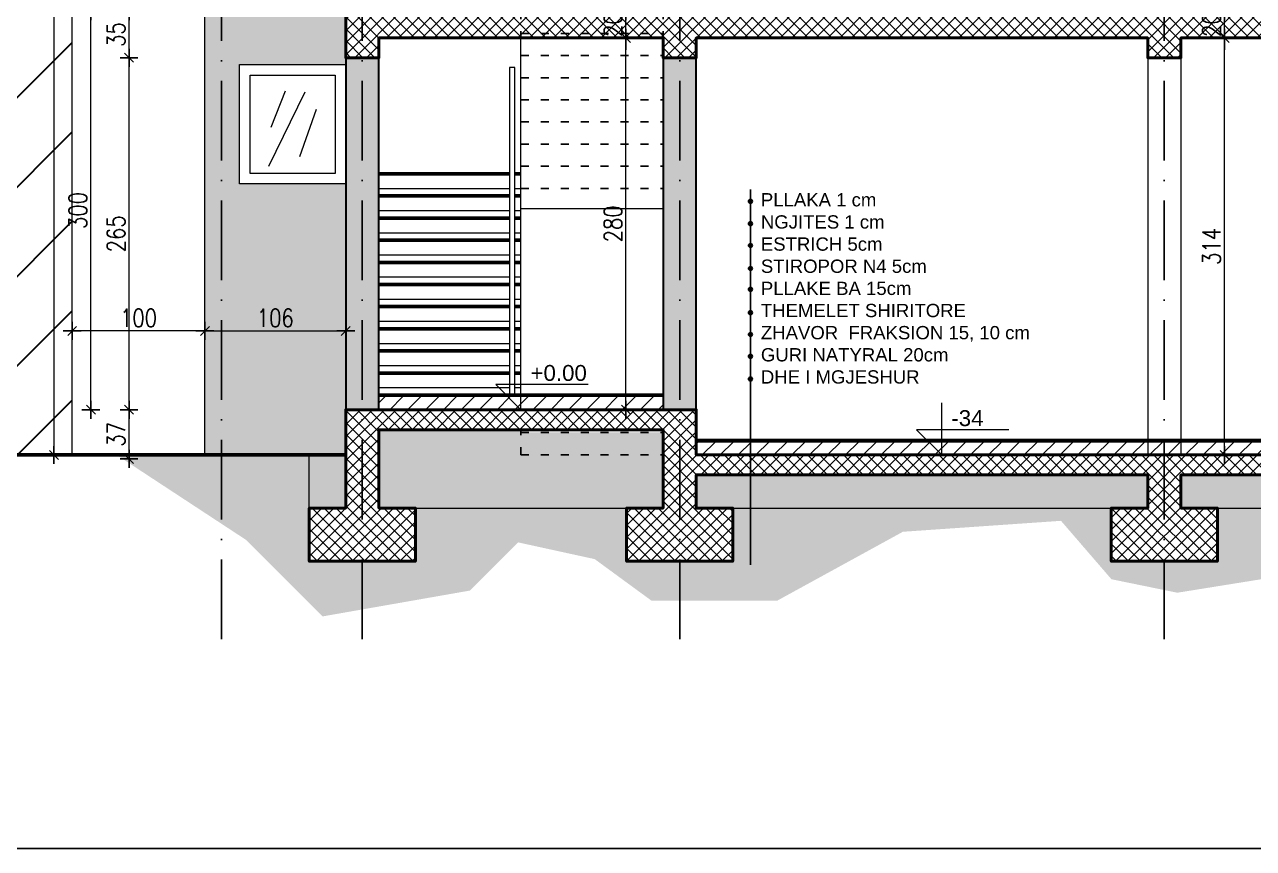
# Model space of a CAD drawing. Header units: metres. Extents: x 2674 to 33045, y -10854 to 2806.
# Drawn here: x 30580 to 31505, y 159 to 779 of the extents above; entities that cross this region are included whole.
import ezdxf

# ---------------------------------------------------------------- set-up
doc = ezdxf.new("R2010")
doc.units = ezdxf.units.M
doc.linetypes.add('ACAD_ISO03W100', pattern=[30, 12, -18])
doc.linetypes.add('ACAD_ISO10W100', pattern=[18, 12, -3, 0, -3])
doc.layers.add('2d hamdia', color=7, linetype='Continuous')
doc.styles.add('_DIM Romans 0.8', font='romans.shx', dxfattribs={"width": 0.8})
doc.styles.get("Standard").update_dxf_attribs({"font": 'arial.ttf'})
doc.dimstyles.new('50 jasht', dxfattribs={"dimscale": 15, "dimtxt": 0.9, "dimasz": 0.3, "dimexe": 1.25, "dimexo": 0.625, "dimgap": 0.2, "dimtad": 1, "dimdec": 0, "dimzin": 12, "dimdsep": 46, "dimtxsty": '_DIM Romans 0.8', "dimblk": '- Kosa Crta za DIM (Mala)', "dimcen": 1, "dimse1": 1, "dimse2": 1, "dimclrd": 256, "dimclrt": 256, "dimazin": 3, "dimtfac": 1, "dimtdec": 0, "dimtix": 1, "dimtmove": 0, "dimatfit": 3, "dimfxl": 1, "dimlwd": 0, "dimarcsym": 0})

# ---------------------------------------------------------------- blocks, each defined once
blk = doc.blocks.new('- Kosa Crta za DIM (Mala)')
for points in [[(-1.5, 0), (1.5, 0)], [(-0.75, -0.75), (0.75, 0.75)], [(0, -1.5), (0, 1.5)]]:
    blk.add_lwpolyline(points)
blk = doc.blocks.new('*D618')
at = {"lineweight": 0, "transparency": 16777216}
blk.add_line((31483.65, 459.51), (31483.65, 764.51), dxfattribs=at)
at = {"layer": 'Defpoints', "color": 0, "lineweight": 0, "transparency": 16777216}
for p in [(31450.81, 769.01), (31483.65, 769.01), (31450.81, 455.01)]:
    blk.add_point(p, dxfattribs=at)
at = {"lineweight": 0, "transparency": 16777216, "xscale": 4.5, "yscale": 4.5, "zscale": 4.5}
for p, rotation in [((31483.65, 769.01), 90), ((31483.65, 455.01), 270)]:
    blk.add_blockref('- Kosa Crta za DIM (Mala)', p, dxfattribs=dict(at, rotation=rotation))
at = {"lineweight": 0, "transparency": 16777216, "insert": (31473.9, 612.01), "char_height": 13.5, "attachment_point": 5, "rotation": 90, "style": '_DIM Romans 0.8'}
blk.add_mtext('314', dxfattribs=at)
blk = doc.blocks.new('*D619')
at = {"lineweight": 0, "transparency": 16777216}
for p, q in [((31483.65, 793.51), (31483.65, 798.01)), ((31483.65, 769.01), (31483.65, 789.01)), ((31483.65, 764.51), (31483.65, 760.01))]:
    blk.add_line(p, q, dxfattribs=at)
at = {"layer": 'Defpoints', "color": 0, "lineweight": 0, "transparency": 16777216}
for p in [(31338.81, 789.01), (31483.65, 789.01), (31450.81, 769.01)]:
    blk.add_point(p, dxfattribs=at)
at = {"lineweight": 0, "transparency": 16777216, "xscale": 4.5, "yscale": 4.5, "zscale": 4.5}
for p, rotation in [((31483.65, 789.01), 270), ((31483.65, 769.01), 90)]:
    blk.add_blockref('- Kosa Crta za DIM (Mala)', p, dxfattribs=dict(at, rotation=rotation))
at = {"lineweight": 0, "transparency": 16777216, "insert": (31473.9, 779.01), "char_height": 13.5, "attachment_point": 5, "rotation": 90, "style": '_DIM Romans 0.8'}
blk.add_mtext('20', dxfattribs=at)
blk = doc.blocks.new('*D629')
at = {"lineweight": 0, "transparency": 16777216}
blk.add_line((31032.87, 493.51), (31032.87, 764.51), dxfattribs=at)
at = {"layer": 'Defpoints', "color": 0, "lineweight": 0, "transparency": 16777216}
for p in [(31032.87, 769.01), (31060.81, 769.01), (31085.81, 489.01)]:
    blk.add_point(p, dxfattribs=at)
at = {"lineweight": 0, "transparency": 16777216, "xscale": 4.5, "yscale": 4.5, "zscale": 4.5}
for p, rotation in [((31032.87, 769.01), 90), ((31032.87, 489.01), 270)]:
    blk.add_blockref('- Kosa Crta za DIM (Mala)', p, dxfattribs=dict(at, rotation=rotation))
at = {"lineweight": 0, "transparency": 16777216, "insert": (31023.12, 629.01), "char_height": 13.5, "attachment_point": 5, "rotation": 90, "style": '_DIM Romans 0.8'}
blk.add_mtext('280', dxfattribs=at)
blk = doc.blocks.new('*D630')
at = {"lineweight": 0, "transparency": 16777216}
for p, q in [((31032.87, 793.51), (31032.87, 798.01)), ((31032.87, 769.01), (31032.87, 789.01)), ((31032.87, 764.51), (31032.87, 760.01))]:
    blk.add_line(p, q, dxfattribs=at)
at = {"layer": 'Defpoints', "color": 0, "lineweight": 0, "transparency": 16777216}
for p in [(31032.87, 789.01), (31060.81, 789.01), (31060.81, 769.01)]:
    blk.add_point(p, dxfattribs=at)
at = {"lineweight": 0, "transparency": 16777216, "xscale": 4.5, "yscale": 4.5, "zscale": 4.5}
for p, rotation in [((31032.87, 789.01), 270), ((31032.87, 769.01), 90)]:
    blk.add_blockref('- Kosa Crta za DIM (Mala)', p, dxfattribs=dict(at, rotation=rotation))
at = {"lineweight": 0, "transparency": 16777216, "insert": (31023.12, 779.01), "char_height": 13.5, "attachment_point": 5, "rotation": 90, "style": '_DIM Romans 0.8'}
blk.add_mtext('20', dxfattribs=at)
blk = doc.blocks.new('*D631')
at = {"lineweight": 0, "transparency": 16777216}
blk.add_line((30658.63, 456.51), (30658.63, 484.51), dxfattribs=at)
at = {"layer": 'Defpoints', "color": 0, "lineweight": 0, "transparency": 16777216}
for p in [(30658.63, 489.01), (30821.81, 489.01), (30821.81, 452.01)]:
    blk.add_point(p, dxfattribs=at)
at = {"lineweight": 0, "transparency": 16777216, "xscale": 4.5, "yscale": 4.5, "zscale": 4.5}
for p, rotation in [((30658.63, 489.01), 90), ((30658.63, 452.01), 270)]:
    blk.add_blockref('- Kosa Crta za DIM (Mala)', p, dxfattribs=dict(at, rotation=rotation))
at = {"lineweight": 0, "transparency": 16777216, "insert": (30648.88, 470.51), "char_height": 13.5, "attachment_point": 5, "rotation": 90, "style": '_DIM Romans 0.8'}
blk.add_mtext('37', dxfattribs=at)
blk = doc.blocks.new('*D632')
at = {"lineweight": 0, "transparency": 16777216}
blk.add_line((30658.63, 493.51), (30658.63, 749.51), dxfattribs=at)
at = {"layer": 'Defpoints', "color": 0, "lineweight": 0, "transparency": 16777216}
for p in [(30658.63, 754.01), (30821.81, 754.01), (30821.81, 489.01)]:
    blk.add_point(p, dxfattribs=at)
at = {"lineweight": 0, "transparency": 16777216, "xscale": 4.5, "yscale": 4.5, "zscale": 4.5}
for p, rotation in [((30658.63, 754.01), 90), ((30658.63, 489.01), 270)]:
    blk.add_blockref('- Kosa Crta za DIM (Mala)', p, dxfattribs=dict(at, rotation=rotation))
at = {"lineweight": 0, "transparency": 16777216, "insert": (30648.88, 621.51), "char_height": 13.5, "attachment_point": 5, "rotation": 90, "style": '_DIM Romans 0.8'}
blk.add_mtext('265', dxfattribs=at)
blk = doc.blocks.new('*D633')
at = {"lineweight": 0, "transparency": 16777216}
blk.add_line((30658.63, 758.51), (30658.63, 784.51), dxfattribs=at)
at = {"layer": 'Defpoints', "color": 0, "lineweight": 0, "transparency": 16777216}
for p in [(30658.63, 789.01), (30821.81, 789.01), (30821.81, 754.01)]:
    blk.add_point(p, dxfattribs=at)
at = {"lineweight": 0, "transparency": 16777216, "xscale": 4.5, "yscale": 4.5, "zscale": 4.5}
for p, rotation in [((30658.63, 789.01), 90), ((30658.63, 754.01), 270)]:
    blk.add_blockref('- Kosa Crta za DIM (Mala)', p, dxfattribs=dict(at, rotation=rotation))
at = {"lineweight": 0, "transparency": 16777216, "insert": (30648.88, 771.51), "char_height": 13.5, "attachment_point": 5, "rotation": 90, "style": '_DIM Romans 0.8'}
blk.add_mtext('35', dxfattribs=at)
blk = doc.blocks.new('*D649')
at = {"lineweight": 0, "transparency": 16777216}
blk.add_line((30629.89, 493.51), (30629.89, 784.51), dxfattribs=at)
at = {"layer": 'Defpoints', "color": 0, "lineweight": 0, "transparency": 16777216}
for p in [(30629.89, 789.01), (30821.81, 789.01), (30821.81, 489.01)]:
    blk.add_point(p, dxfattribs=at)
at = {"lineweight": 0, "transparency": 16777216, "xscale": 4.5, "yscale": 4.5, "zscale": 4.5}
for p, rotation in [((30629.89, 789.01), 90), ((30629.89, 489.01), 270)]:
    blk.add_blockref('- Kosa Crta za DIM (Mala)', p, dxfattribs=dict(at, rotation=rotation))
at = {"lineweight": 0, "transparency": 16777216, "insert": (30620.14, 639.01), "char_height": 13.5, "attachment_point": 5, "rotation": 90, "style": '_DIM Romans 0.8'}
blk.add_mtext('300', dxfattribs=at)
blk = doc.blocks.new('*D654')
at = {"lineweight": 0, "transparency": 16777216}
blk.add_line((30602.11, 2034.51), (30602.11, 459.51), dxfattribs=at)
at = {"layer": 'Defpoints', "color": 0, "lineweight": 0, "transparency": 16777216}
for p in [(31020.81, 2039.01), (30602.11, 455.01), (30821.81, 455.01)]:
    blk.add_point(p, dxfattribs=at)
at = {"lineweight": 0, "transparency": 16777216, "xscale": 4.5, "yscale": 4.5, "zscale": 4.5}
for p, rotation in [((30602.11, 2039.01), 90), ((30602.11, 455.01), 270)]:
    blk.add_blockref('- Kosa Crta za DIM (Mala)', p, dxfattribs=dict(at, rotation=rotation))
at = {"lineweight": 0, "transparency": 16777216, "insert": (30592.36, 1247.01), "char_height": 13.5, "attachment_point": 5, "rotation": 90, "style": '_DIM Romans 0.8'}
blk.add_mtext('1584', dxfattribs=at)
blk = doc.blocks.new('*D655')
at = {"lineweight": 0, "transparency": 16777216}
blk.add_line((30711.31, 548.41), (30620.31, 548.41), dxfattribs=at)
at = {"layer": 'Defpoints', "color": 0, "lineweight": 0, "transparency": 16777216}
for p in [(30615.81, 548.41), (30615.81, 455.01), (30715.81, 455.01)]:
    blk.add_point(p, dxfattribs=at)
at = {"lineweight": 0, "transparency": 16777216, "xscale": 4.5, "yscale": 4.5, "zscale": 4.5, "rotation": 180}
blk.add_blockref('- Kosa Crta za DIM (Mala)', (30615.81, 548.41), dxfattribs=at)
at = {"lineweight": 0, "transparency": 16777216, "xscale": 4.5, "yscale": 4.5, "zscale": 4.5}
blk.add_blockref('- Kosa Crta za DIM (Mala)', (30715.81, 548.41), dxfattribs=at)
at = {"lineweight": 0, "transparency": 16777216, "insert": (30665.81, 558.16), "char_height": 13.5, "attachment_point": 5, "style": '_DIM Romans 0.8'}
blk.add_mtext('100', dxfattribs=at)
blk = doc.blocks.new('*D656')
at = {"lineweight": 0, "transparency": 16777216}
blk.add_line((30720.31, 548.41), (30817.31, 548.41), dxfattribs=at)
at = {"layer": 'Defpoints', "color": 0, "lineweight": 0, "transparency": 16777216}
for p in [(30821.81, 548.41), (30821.81, 489.01), (30715.81, 455.01)]:
    blk.add_point(p, dxfattribs=at)
at = {"lineweight": 0, "transparency": 16777216, "xscale": 4.5, "yscale": 4.5, "zscale": 4.5, "rotation": 180}
blk.add_blockref('- Kosa Crta za DIM (Mala)', (30715.81, 548.41), dxfattribs=at)
at = {"lineweight": 0, "transparency": 16777216, "xscale": 4.5, "yscale": 4.5, "zscale": 4.5}
blk.add_blockref('- Kosa Crta za DIM (Mala)', (30821.81, 548.41), dxfattribs=at)
at = {"lineweight": 0, "transparency": 16777216, "insert": (30768.81, 558.16), "char_height": 13.5, "attachment_point": 5, "style": '_DIM Romans 0.8'}
blk.add_mtext('106', dxfattribs=at)

msp = doc.modelspace()

# ---------------------------------------------------------------- hatches: boundary and pattern name
at = {"lineweight": 30}
h = msp.add_hatch(dxfattribs=at)
h.set_pattern_fill('ANSI31', color=9, scale=15, style=0)
h.set_pattern_definition([(45, (24814.985, -253.203), (-33.67596, 33.67596), [])])
h.paths.add_polyline_path([(30615.81, 2081.85), (30411.38, 2201.68), (30476.61, 2005.13), (30430.85, 1693.02), (30473.92, 1456.24), (30568.13, 1235.61), (30468.53, 1012.29), (30546.6, 861.62), (30476.77, 455.01), (30615.81, 455.01)])
at = {"lineweight": 0}
h = msp.add_hatch(dxfattribs=at)
h.set_pattern_fill('AR-SAND', color=253, scale=0.5, style=0)
h.set_pattern_definition([(37.5, (30860.805, 1669.009), (-0.8, 24.47066), [0, -19.304, 0, -21.59, 0, -20.6375]), (7.5, (30860.805, 1669.01), (22.4762, 35.84126), [0, -10.414, 0, -17.399, 0, -6.6675]), (327.5, (30845.184, 1669.009), (39.5496, 0.07186), [0, -6.35, 0, -22.86, 0, -29.845]), (317.5, (30845.184, 1669.01), (38.1778, 11.1465), [0, -3.175, 0, -14.986, 0, -17.145])])
h.paths.add_polyline_path([(30821.81, 1189.01), (30821.81, 1209.01), (30741.81, 1209.01), (30741.81, 1349.01), (30821.81, 1349.01), (30821.81, 1379.01), (30821.81, 1504.01), (30715.81, 1504.01), (30715.81, 455.01), (30821.81, 455.01), (30821.81, 489.01), (30821.81, 659.01), (30741.81, 659.01), (30741.81, 749.01), (30821.81, 749.01), (30821.81, 789.01), (30821.81, 889.01), (30821.81, 929.01), (30741.81, 929.01), (30741.81, 1049.01), (30821.81, 1049.01), (30821.81, 1054.01), (30821.81, 1089.01)])
at = {"lineweight": 30}
h = msp.add_hatch(color=255, dxfattribs=at)
h.paths.add_polyline_path([(31085.81, 754.01), (31060.81, 754.01), (31060.81, 489.01), (31085.81, 489.01)])
h.paths.add_polyline_path([(30846.81, 889.01), (30821.81, 889.01), (30821.81, 789.01), (30846.81, 789.01)])
h.paths.add_polyline_path([(30846.81, 1054.01), (30821.81, 1054.01), (30821.81, 1004.01), (30846.81, 1004.01)])
h.paths.add_polyline_path([(30846.81, 1189.01), (30821.81, 1189.01), (30821.81, 1089.01), (30846.81, 1089.01)])
h.paths.add_polyline_path([(30846.81, 1349.01), (30821.81, 1349.01), (30821.81, 1304.01), (30846.81, 1304.01)])
h.paths.add_polyline_path([(31390.81, 1359.01), (31365.81, 1359.01), (31365.81, 1301.01), (31390.81, 1301.01)])
h.paths.add_polyline_path([(31310.81, 1069.01), (31285.81, 1069.01), (31285.81, 1001.01), (31310.81, 1001.01)])
h.paths.add_polyline_path([(30846.81, 754.01), (30821.81, 754.01), (30821.81, 489.01), (30846.81, 489.01)])
at = {"true_color": 0x000000}
for points in [[(31128.12, 645.96, 1), (31125.12, 645.96, 1)], [(31128.12, 629.09, 1), (31125.12, 629.09, 1)], [(31128.12, 612.69, 1), (31125.12, 612.69, 1)], [(31128.12, 595.36, 1), (31125.12, 595.36, 1)], [(31128.12, 579.66, 1), (31125.12, 579.66, 1)], [(31128.12, 562.09, 1), (31125.12, 562.09, 1)], [(31128.12, 545.69, 1), (31125.12, 545.69, 1)], [(31128.12, 529.29, 1), (31125.12, 529.29, 1)], [(31128.12, 512.19, 1), (31125.12, 512.19, 1)]]:
    msp.add_hatch(color=18, dxfattribs=at).paths.add_polyline_path(points)
at = {"lineweight": 18}
h = msp.add_hatch(dxfattribs=at)
h.set_pattern_fill('AR-CONC', color=26, scale=0.1, style=0)
h.set_pattern_definition([(50, (0, 0), (18.218467, -1.5939086), [1.905, -20.955]), (355, (0, 0), (-3.524283, 19.105664), [1.524, -16.764]), (100.451, (1.518, -0.133), (14.69425, 17.511669), [1.619, -17.809]), (46.1842, (0, 5.08), (27.107904, -4.204233), [2.8575, -31.4325]), (96.6356, (2.26, 4.73), (23.740423, 24.742556), [2.4285, -26.7135]), (351.184, (0, 5.08), (23.74046, 24.742512), [2.286, -25.146]), (21, (2.54, 3.81), (15.161488, -10.226552), [1.905, -20.955]), (326, (2.54, 3.81), (6.180203, 18.418797), [1.524, -16.764]), (71.4514, (3.803, 2.958), (21.341649, 8.192286), [1.619, -17.809]), (37.5, (0, 0), (0.3088603, 8.4555039), [0, -16.5608, 0, -17.018, 0, -16.8275]), (7.5, (0, 0), (6.6819663, 10.0180575), [0, -9.7028, 0, -16.1798, 0, -6.4135]), (327.5, (-5.664, 0), (13.5590595, -0.5728744), [0, -6.35, 0, -19.812, 0, -26.289]), (317.5, (-8.204, 0), (14.812918, 2.542649), [0, -8.255, 0, -13.1572, 0, -18.669])])
h.paths.add_polyline_path([(31241.42, 397.2), (31360.49, 405.44), (31398.47, 361.46), (31448.11, 351.31), (31511.29, 361.46), (31546.54, 396.71), (31703.82, 396.71), (31773.98, 375.94), (31826.82, 349.84), (31917.36, 349.84), (31978.5, 371.16), (32055.81, 455.01), (31883.31, 455.01), (31883.31, 415.01), (31883.31, 375.01), (31803.31, 375.01), (31803.31, 415.01), (31478.31, 415.01), (31478.31, 375.01), (31398.31, 375.01), (31398.31, 415.01), (31113.31, 415.01), (31113.31, 375.01), (31033.31, 375.01), (31033.31, 415.01), (30874.31, 415.01), (30874.31, 375.01), (30794.31, 375.01), (30794.31, 415.01), (30794.31, 455.01), (30649.29, 455.01), (30746.72, 391.1), (30804.35, 333.47), (30915.44, 352.95), (30951.69, 389.2), (31009.34, 376.6), (31052.09, 345.32), (31146.76, 345.32)])
h.paths.add_polyline_path([(31928.77, 422.89), (31928.77, 447.13), (31908.52, 447.13), (31908.52, 422.89)], flags=24)
h.paths.add_polyline_path([(31928.77, 382.89), (31928.77, 407.13), (31908.52, 407.13), (31908.52, 382.89)], flags=24)
at = {"layer": '2d hamdia', "lineweight": 0}
h = msp.add_hatch(dxfattribs=at)
h.set_pattern_fill('ANSI37', color=26, scale=2, style=0)
h.set_pattern_definition([(45, (11869.842, 1641.6415), (-4.490128, 4.490128), []), (135, (11869.842, 1641.6415), (-4.490128, -4.490128), [])])
h.paths.add_polyline_path([(31450.81, 440.01), (31830.81, 440.01), (31830.81, 415.01), (31803.31, 415.01), (31803.31, 375.01), (31883.31, 375.01), (31883.31, 415.01), (31855.81, 415.01), (31855.81, 455.01), (31085.81, 455.01), (31085.81, 489.01), (30821.81, 489.01), (30821.81, 415.01), (30794.31, 415.01), (30794.31, 375.01), (30874.31, 375.01), (30874.31, 415.01), (30846.81, 415.01), (30846.81, 474.01), (31060.81, 474.01), (31060.81, 415.01), (31033.31, 415.01), (31033.31, 375.01), (31113.31, 375.01), (31113.31, 415.01), (31085.81, 415.01), (31085.81, 440.01), (31425.81, 440.01), (31425.81, 415.01), (31398.31, 415.01), (31398.31, 375.01), (31478.31, 375.01), (31478.31, 415.01), (31450.81, 415.01)])
h.paths.add_polyline_path([(31855.81, 789.01), (30821.81, 789.01), (30821.81, 754.01), (30846.81, 754.01), (30846.81, 769.01), (31060.81, 769.01), (31060.81, 754.01), (31085.81, 754.01), (31085.81, 769.01), (31425.81, 769.01), (31425.81, 754.01), (31450.81, 754.01), (31450.81, 769.01), (31830.81, 769.01), (31830.81, 754.01), (31855.81, 754.01)])
h.paths.add_polyline_path([(31855.81, 1089.01), (30821.81, 1089.01), (30821.81, 1054.01), (30846.81, 1054.01), (30846.81, 1069.01), (31060.81, 1069.01), (31060.81, 1054.01), (31085.81, 1054.01), (31085.81, 1069.01), (31425.81, 1069.01), (31425.81, 1054.01), (31450.81, 1054.01), (31450.81, 1069.01), (31830.81, 1069.01), (31830.81, 1054.01), (31855.81, 1054.01)])
h.paths.add_polyline_path([(31855.81, 1379.01), (30821.81, 1379.01), (30821.81, 1349.01), (30846.81, 1349.01), (30846.81, 1359.01), (31060.81, 1359.01), (31060.81, 1349.01), (31085.81, 1349.01), (31085.81, 1359.01), (31425.81, 1359.01), (31425.81, 1349.01), (31450.81, 1349.01), (31450.81, 1359.01), (31830.81, 1359.01), (31830.81, 1349.01), (31855.81, 1349.01)])
at = {"layer": '2d hamdia', "lineweight": 0, "true_color": 0x969696}
h = msp.add_hatch(dxfattribs=at)
h.set_pattern_fill('ANSI31', color=252, scale=3, style=0)
h.set_pattern_definition([(45, (31393.922, 462.225), (-6.7352, 6.7352), [])])
h.paths.add_polyline_path([(31425.81, 465.01), (31085.81, 465.01), (31085.81, 455.01), (31425.81, 455.01)])
h.paths.add_polyline_path([(31450.81, 465.01), (31425.81, 465.01), (31425.81, 455.01), (31450.81, 455.01)])
h.paths.add_polyline_path([(31830.81, 465.01), (31450.81, 465.01), (31450.81, 455.01), (31830.81, 455.01)])
h.paths.add_polyline_path([(30953.81, 499.01), (30846.81, 499.01), (30846.81, 489.01), (30953.81, 489.01)])
h.paths.add_polyline_path([(31060.81, 499.01), (30953.81, 499.01), (30953.81, 489.01), (31060.81, 489.01)])
at = {"layer": '2d hamdia', "lineweight": 0}
h = msp.add_hatch(dxfattribs=at)
h.set_pattern_fill('SITEWORK_GRAVEL', color=256, scale=20, style=0, pattern_type=2)
h.set_pattern_definition([(228.0128, (31109.127, 446.7331), (-159.9999646, -180.0000268), [2.69072, -266.38176]), (184.9697, (31107.3271, 444.7331), (240.000021, 19.9998261), [4.61736, -457.1185]), (132.5104, (31102.7271, 444.3331), (199.9998144, -220.0001735), [3.25576, -322.32064]), (267.2737, (31094.9271, 439.3331), (19.9999204, 400.0000059), [4.20476, -416.27116]), (292.8337, (31094.7271, 435.1331), (-100.0001981, 239.9999282), [4.1231, -408.18746]), (357.2737, (31096.3271, 431.3331), (-400.0000059, 19.9999204), [4.20476, -416.27116]), (37.6942, (31100.5271, 431.1331), (-260.0001469, -199.9998081), [5.56058, -550.49698]), (72.2553, (31104.9271, 434.5331), (140.00021525, 439.9999246), [5.24976, -519.72642]), (121.4296, (31106.5271, 439.5331), (-160.0001647, 259.9999007), [4.219, -417.68146]), (175.2364, (31104.327, 443.1331), (220.000019, -19.9998307), [4.81664, -236.01526]), (222.3974, (31099.5271, 443.5331), (-240.000147, -219.99984164), [6.22896, -616.6675]), (138.8141, (31114.727, 439.133), (-140.000059, 119.9999463), [2.126, -210.4769]), (171.4692, (31113.1271, 440.5331), (259.9999657, -40.0001582), [4.04474, -400.43022]), (225, (31109.127, 441.133), (-2e-15, -20), [2.8284, -25.45584]), (203.1986, (31107.727, 443.533), (99.999995, 40.0000265), [1.52316, -150.7923]), (291.8014, (31106.327, 442.933), (-19.999998, 60.000005), [2.15406, -105.54924]), (30.9638, (31107.127, 440.933), (59.99996, 40.00005), [3.4986, -113.12046]), (161.5651, (31110.127, 442.733), (40.00001, -19.99997), [2.5298, -60.71574]), (16.3895, (31094.7271, 442.9331), (200.000044, 59.9998542), [3.544, -350.8569]), (70.3462, (31098.1271, 443.9331), (-79.999905, -220.0000427), [2.97322, -294.34816]), (293.1986, (31110.127, 446.733), (-40.0000265, 99.999995), [3.0463, -149.26916]), (343.6105, (31111.3271, 443.9331), (-200.000044, 59.9998542), [3.544, -350.8569]), (339.444, (31094.727, 430.533), (-100.000037, 39.99992), [3.4176, -167.4625]), (294.7751, (31097.9271, 429.3331), (-99.9998438, 220.0000684), [2.86356, -283.49286]), (66.8014, (31110.327, 426.733), (40.0000265, 99.999995), [3.0463, -149.26916]), (17.354, (31111.5271, 429.5331), (-260.0000404, -79.99989), [3.35262, -331.90848]), (69.444, (31100.527, 426.733), (-39.99992, -100.000037), [1.7088, -169.1713]), (101.3099, (31109.127, 426.733), (-19.999953, 80.000015), [1.0198, -100.9606]), (165.9638, (31108.927, 427.733), (60.00001, -19.99996), [4.1231, -78.339]), (186.009, (31104.9271, 428.7331), (199.999995, 19.9999863), [3.821, -378.27846]), (303.6901, (31107.127, 439.133), (-20.000027, 39.99999), [2.88444, -69.2266]), (353.1572, (31108.7271, 436.7331), (339.9999873, -40.00015996), [5.03588, -498.55126]), (60.9454, (31113.727, 436.133), (-80.0000005, -140.0000077), [2.0591, -203.8535]), (90, (31114.727, 437.933), (-20, 20), [1.2, -18.8]), (120.2564, (31104.5271, 429.3331), (79.9998977, -140.000049), [2.77848, -275.0704]), (48.0128, (31103.127, 431.7331), (159.9999646, 180.0000268), [5.38144, -263.69104]), (0, (31106.727, 435.733), (20, 20), [5.2, -14.8]), (325.3048, (31111.9271, 435.7331), (-199.9998852, 140.0001722), [3.16228, -313.06548]), (254.0546, (31114.527, 433.933), (-19.999998, -80.000003), [2.91204, -142.69016]), (207.646, (31113.7271, 431.1331), (-379.9999161, -200.0001543), [4.7413, -469.38948]), (175.4261, (31109.5271, 428.9331), (-260.0000112, 19.999896), [5.01598, -496.58148])])
h.paths.add_polyline_path([(31126.62, 440.01), (31085.81, 440.01), (31085.81, 415.01), (31113.31, 415.01), (31126.62, 415.01)])
h.paths.add_polyline_path([(31830.81, 440.01), (31450.81, 440.01), (31450.81, 415.01), (31478.31, 415.01), (31803.31, 415.01), (31830.81, 415.01)])
h.paths.add_polyline_path([(31883.31, 455.01), (31855.81, 455.01), (31855.81, 415.01), (31883.31, 415.01)])
h.paths.add_polyline_path([(31425.81, 440.01), (31126.62, 440.01), (31126.62, 415.01), (31398.31, 415.01), (31425.81, 415.01)])
h.paths.add_polyline_path([(31060.81, 455.01), (30953.81, 455.01), (30953.81, 474.01), (30846.81, 474.01), (30846.81, 415.01), (30874.31, 415.01), (31033.31, 415.01), (31060.81, 415.01)])
h.paths.add_polyline_path([(31060.81, 472.01), (30953.81, 472.01), (30953.81, 455.01), (31060.81, 455.01)], flags=17)
h.paths.add_polyline_path([(30821.81, 455.01), (30794.31, 455.01), (30794.31, 415.01), (30821.81, 415.01)])

# ---------------------------------------------------------------- linework, layer by layer
at = {"color": 124, "linetype": 'ACAD_ISO10W100', "lineweight": 25, "ltscale": 5}
for p, q in [((30728.31, 2178.25), (30728.31, 308.13)), ((30834.31, 2178.25), (30834.31, 308.13)), ((31073.31, 2178.25), (31073.31, 308.13)), ((31438.31, 2178.25), (31438.31, 308.13))]:
    msp.add_line(p, q, dxfattribs=at)
at = {"lineweight": 0}
for p, q in [((30615.81, 455.01), (30615.81, 2081.85)), ((30715.81, 455.01), (30715.81, 1504.01)), ((30821.81, 489.01), (30821.81, 789.01)), ((30846.81, 489.01), (30846.81, 769.01)), ((30846.81, 769.01), (31060.81, 769.01)), ((30953.81, 489.01), (30953.81, 769.01)), ((31060.81, 769.01), (31060.81, 489.01)), ((31085.81, 769.01), (31085.81, 455.01)), ((31085.81, 769.01), (31425.81, 769.01)), ((31425.81, 769.01), (31425.81, 455.01)), ((31450.81, 769.01), (31450.81, 455.01)), ((31450.81, 769.01), (31830.81, 769.01)), ((30821.81, 754.01), (30846.81, 754.01)), ((31060.81, 754.01), (31085.81, 754.01)), ((31425.81, 754.01), (31450.81, 754.01)), ((30949.28, 746.68), (30945.28, 746.68)), ((30945.28, 746.68), (30945.28, 666.68)), ((30949.28, 666.68), (30949.28, 746.68)), ((30945.28, 666.68), (30945.28, 500.01)), ((30949.28, 500.01), (30949.28, 666.68)), ((30846.81, 655.68), (30945.28, 655.68)), ((30949.28, 655.68), (30953.81, 655.68)), ((30846.81, 639.01), (30945.28, 639.01)), ((30949.28, 639.01), (30953.81, 639.01)), ((30953.81, 640.68), (31060.81, 640.68)), ((30846.81, 622.34), (30945.28, 622.34)), ((30949.28, 622.34), (30953.81, 622.34)), ((30846.81, 605.68), (30945.28, 605.68)), ((30949.28, 605.68), (30953.81, 605.68)), ((30846.81, 589.01), (30945.28, 589.01)), ((30949.28, 589.01), (30953.81, 589.01)), ((30846.81, 572.34), (30945.28, 572.34)), ((30949.28, 572.34), (30953.81, 572.34)), ((30846.81, 555.68), (30945.28, 555.68)), ((30949.28, 555.68), (30953.81, 555.68)), ((30846.81, 539.01), (30945.28, 539.01)), ((30949.28, 539.01), (30953.81, 539.01)), ((30846.81, 522.34), (30945.28, 522.34)), ((30949.28, 522.34), (30953.81, 522.34)), ((30846.81, 505.68), (30945.28, 505.68)), ((30949.28, 505.68), (30953.81, 505.68)), ((31060.81, 499.01), (30846.81, 499.01)), ((30821.81, 489.01), (31085.81, 489.01)), ((31085.81, 465.01), (31830.81, 465.01)), ((30794.31, 415.01), (30794.31, 455.01)), ((31085.81, 455.01), (31855.81, 455.01)), ((31085.81, 440.01), (31425.81, 440.01)), ((31450.81, 440.01), (31830.81, 440.01)), ((30874.31, 415.01), (31033.31, 415.01)), ((31113.31, 415.01), (31398.31, 415.01)), ((31478.31, 415.01), (31803.31, 415.01))]:
    msp.add_line(p, q, dxfattribs=at)
at = {"linetype": 'ACAD_ISO03W100', "ltscale": 0.5}
for p, q in [((30953.81, 789.01), (30953.81, 769.01)), ((31060.81, 789.01), (31060.81, 769.01)), ((30953.81, 772.34), (31060.81, 772.34)), ((30953.81, 755.68), (31060.81, 755.68)), ((30953.81, 739.01), (31060.81, 739.01)), ((30953.81, 722.34), (31060.81, 722.34)), ((30953.81, 705.68), (31060.81, 705.68)), ((30953.81, 689.01), (31060.81, 689.01)), ((30953.81, 672.34), (31060.81, 672.34)), ((30953.81, 655.68), (31060.81, 655.68)), ((30953.81, 455.01), (30953.81, 474.01)), ((30953.81, 472.01), (31060.81, 472.01)), ((30953.81, 455.01), (31060.81, 455.01))]:
    msp.add_line(p, q, dxfattribs=at)
at = {"color": 4, "lineweight": 0}
for p, q in [((30764.02, 672.49), (30791.2, 728.33)), ((30765.76, 701.67), (30776.47, 729.22)), ((30787.35, 679.71), (30799.76, 715.24))]:
    msp.add_line(p, q, dxfattribs=at)
at = {"color": 18, "true_color": 0x000000}
msp.add_line((31126.62, 654.9), (31126.62, 372.19), dxfattribs=at)
at = {"elevation": -574.66}
msp.add_lwpolyline([(30075, 158.83), (30075, 2258.83), (33045, 2258.83), (33045, 158.83), (30075, 158.83)], close=True, dxfattribs=at)
at = {"lineweight": 40}
msp.add_lwpolyline([(31855.81, 789.01), (30821.81, 789.01), (30821.81, 754.01), (30846.81, 754.01), (30846.81, 769.01), (31060.81, 769.01), (31060.81, 754.01), (31085.81, 754.01), (31085.81, 769.01), (31425.81, 769.01), (31425.81, 754.01), (31450.81, 754.01), (31450.81, 769.01), (31830.81, 769.01), (31830.81, 754.01), (31855.81, 754.01)], close=True, dxfattribs=at)
at = {"lineweight": 30}
for points in [[(30846.81, 754.01), (30821.81, 754.01), (30821.81, 489.01), (30846.81, 489.01)], [(31085.81, 754.01), (31060.81, 754.01), (31060.81, 489.01), (31085.81, 489.01)]]:
    msp.add_lwpolyline(points, close=True, dxfattribs=at)
at = {"lineweight": 0}
for points in [[(30741.81, 749.01), (30821.81, 749.01), (30821.81, 659.01), (30741.81, 659.01)], [(30749.81, 741.01), (30813.81, 741.01), (30813.81, 667.01), (30749.81, 667.01)]]:
    msp.add_lwpolyline(points, close=True, dxfattribs=at)
at = {"lineweight": 20}
for points in [[(31004.34, 508.02), (30934.79, 508.02), (30953.81, 489.01), (30953.81, 528.37)], [(31321.24, 474.02), (31251.69, 474.02), (31270.71, 455.01), (31270.71, 494.37)]]:
    msp.add_lwpolyline(points, dxfattribs=at)
for points in [[(31060.81, 474.01), (30846.81, 474.01), (30846.81, 415.01), (30874.31, 415.01), (30874.31, 375.01), (30794.31, 375.01), (30794.31, 415.01), (30821.81, 415.01), (30821.81, 489.01)], [(31085.81, 440.01), (31085.81, 415.01), (31113.31, 415.01), (31113.31, 375.01), (31033.31, 375.01), (31033.31, 415.01), (31060.81, 415.01), (31060.81, 474.01)], [(31450.81, 440.01), (31450.81, 415.01), (31478.31, 415.01), (31478.31, 375.01), (31398.31, 375.01), (31398.31, 415.01), (31425.81, 415.01), (31425.81, 440.01)]]:
    msp.add_lwpolyline(points)
at = {"lineweight": 40}
msp.add_lwpolyline([(31855.81, 455.01), (31085.81, 455.01), (31085.81, 489.01), (30821.81, 489.01), (30821.81, 415.01), (30794.31, 415.01), (30794.31, 375.01), (30874.31, 375.01), (30874.31, 415.01), (30846.81, 415.01), (30846.81, 474.01), (31060.81, 474.01), (31060.81, 415.01), (31033.31, 415.01), (31033.31, 375.01), (31113.31, 375.01), (31113.31, 415.01), (31085.81, 415.01), (31085.81, 440.01), (31425.81, 440.01), (31425.81, 415.01), (31398.31, 415.01), (31398.31, 375.01), (31478.31, 375.01), (31478.31, 415.01), (31450.81, 415.01), (31450.81, 440.01), (31830.81, 440.01)], dxfattribs=at)
at = {"color": 18, "true_color": 0x000000}
for centre in [(31126.62, 645.96), (31126.62, 629.09), (31126.62, 612.69), (31126.62, 595.36), (31126.62, 579.66), (31126.62, 562.09), (31126.62, 545.69), (31126.62, 529.29), (31126.62, 512.19)]:
    msp.add_circle(centre, 1.5, dxfattribs=at)
at = {"layer": '2d hamdia', "color": 41, "lineweight": 50, "true_color": 0xffe38f}
for p, q in [((30846.81, 666.68), (30945.28, 666.68)), ((30949.28, 666.68), (30953.81, 666.68)), ((30846.81, 650.01), (30945.28, 650.01)), ((30949.28, 650.01), (30953.81, 650.01)), ((30846.81, 633.34), (30945.28, 633.34)), ((30949.28, 633.34), (30953.81, 633.34)), ((30846.81, 616.68), (30945.28, 616.68)), ((30949.28, 616.68), (30953.81, 616.68)), ((30846.81, 600.01), (30945.28, 600.01)), ((30949.28, 600.01), (30953.81, 600.01)), ((30846.81, 583.34), (30945.28, 583.34)), ((30949.28, 583.34), (30953.81, 583.34)), ((30846.81, 566.68), (30945.28, 566.68)), ((30949.28, 566.68), (30953.81, 566.68)), ((30846.81, 550.01), (30945.28, 550.01)), ((30949.28, 550.01), (30953.81, 550.01)), ((30846.81, 533.34), (30945.28, 533.34)), ((30949.28, 533.34), (30953.81, 533.34)), ((30846.81, 516.68), (30945.28, 516.68)), ((30949.28, 516.68), (30953.81, 516.68))]:
    msp.add_line(p, q, dxfattribs=at)
at = {"layer": '2d hamdia', "color": 44, "lineweight": 50}
for p, q in [((31060.81, 500.01), (30846.81, 500.01)), ((31085.81, 466.01), (31830.81, 466.01))]:
    msp.add_line(p, q, dxfattribs=at)
at = {"layer": '2d hamdia', "color": 46, "lineweight": 50}
msp.add_line((30821.81, 455.01), (30476.77, 455.01), dxfattribs=at)

# ---------------------------------------------------------------- texts
at = {"lineweight": 30, "ltscale": 3.5, "insert": (31134.47, 652.12), "char_height": 10, "width": 436.1863, "attachment_point": 1}
msp.add_mtext('PLLAKA 1 cm\\PNGJITES 1 cm\\PESTRICH 5cm\\PSTIROPOR N4 5cm\\PPLLAKE BA 15cm\\PTHEMELET SHIRITORE\\PZHAVOR  FRAKSION 15, 10 cm\\PGURI NATYRAL 20cm\\PDHE I MGJESHUR', dxfattribs=at)
at = {"lineweight": 0, "char_height": 12, "attachment_point": 1}
for s, insert in [('+0.00', (30960.98, 522.75)), ('-34', (31277.89, 488.75))]:
    msp.add_mtext_dynamic_manual_height_columns(s, width=211.7317, gutter_width=12.5, heights=[0], dxfattribs=dict(at, insert=insert))

# ---------------------------------------------------------------- dimensions: what is measured, and where the dimension line sits
at = {"lineweight": 0}
for base, p1, p2, picture, middle in [((30602.11, 455.01), (31020.81, 2039.01), (30821.81, 455.01), '*D654', (30592.36, 1247.01)), ((31032.87, 789.01), (31060.81, 769.01), (31060.81, 789.01), '*D630', (31023.12, 779.01)), ((30629.89, 789.01), (30821.81, 489.01), (30821.81, 789.01), '*D649', (30620.14, 639.01)), ((31032.87, 769.01), (31085.81, 489.01), (31060.81, 769.01), '*D629', (31023.12, 629.01)), ((31483.65, 769.01), (31450.81, 455.01), (31450.81, 769.01), '*D618', (31473.9, 612.01)), ((30658.63, 489.01), (30821.81, 452.01), (30821.81, 489.01), '*D631', (30648.88, 470.51))]:
    dim = msp.add_linear_dim(base=base, p1=p1, p2=p2, angle=90, dimstyle='50 jasht', dxfattribs=at)
    dim.commit()
    dim.dimension.update_dxf_attribs({"geometry": picture, "text_midpoint": middle})
for base, p1, p2, picture, middle in [((31483.65, 789.01), (31450.81, 769.01), (31338.81, 789.01), '*D619', (31473.9, 779.01)), ((30658.63, 789.01), (30821.81, 754.01), (30821.81, 789.01), '*D633', (30648.88, 771.51)), ((30658.63, 754.01), (30821.81, 489.01), (30821.81, 754.01), '*D632', (30648.88, 621.51))]:
    dim = msp.add_linear_dim(base=base, p1=p1, p2=p2, angle=90, dimstyle='50 jasht', override={"dimtmove": 1}, dxfattribs=at)
    dim.commit()
    dim.dimension.update_dxf_attribs({"geometry": picture, "text_midpoint": middle})
dim = msp.add_linear_dim(base=(30615.81, 548.41), p1=(30715.81, 455.01), p2=(30615.81, 455.01), dimstyle='50 jasht', dxfattribs=at)
dim.commit()
dim.dimension.update_dxf_attribs({"geometry": '*D655', "text_midpoint": (30665.81, 558.16)})
dim = msp.add_linear_dim(base=(30821.81, 548.41), p1=(30715.81, 455.01), p2=(30821.81, 489.01), dimstyle='50 jasht', override={"dimtmove": 1}, dxfattribs=at)
dim.commit()
dim.dimension.update_dxf_attribs({"geometry": '*D656', "text_midpoint": (30768.81, 558.16)})

doc.saveas('drawing.dxf')
